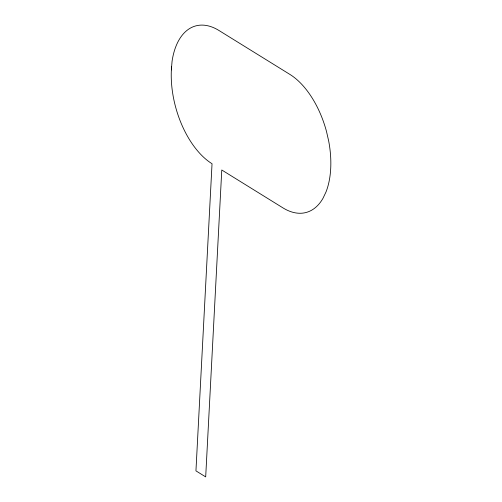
<?xml version="1.0" encoding="UTF-8"?>
<svg xmlns="http://www.w3.org/2000/svg" width="502" height="502" viewBox="0 0 502 502"><rect width="100%" height="100%" fill="white"/><g stroke="black" fill="none" stroke-linecap="round" stroke-linejoin="round"><path stroke-width="0.75" d="M171.37 69.897L172.06 61.313A74.02 41.227 74.3 0 1 219.167 30.616L289.899 74.415A74.02 41.227 74.3 0 1 326.513 131.53L328.666 140.943A74.02 41.227 74.3 0 1 325.986 192.009L323.018 198.252A74.02 41.227 74.3 0 1 282.902 207.853L221.771 169.996L205.688 476.9L195.943 470.863L212.039 163.734A73.769 41.082 74.3 0 1 171.37 69.897L171.552 66.465"/></g></svg>
